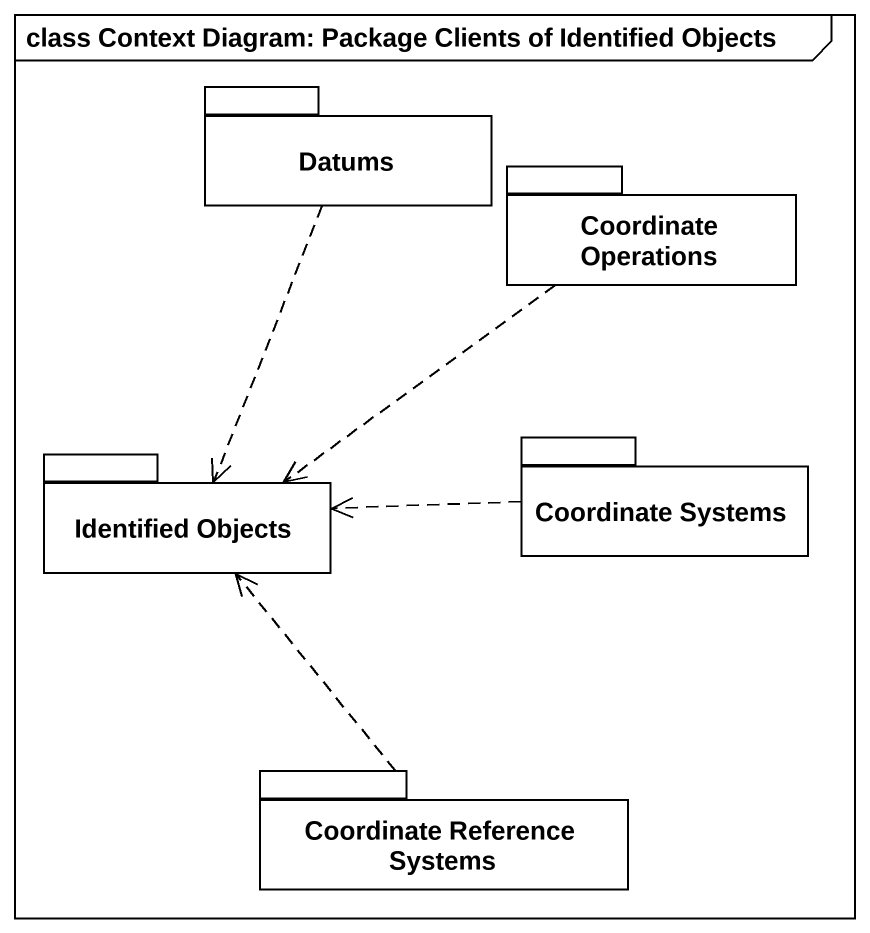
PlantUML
@startuml
mainframe class Context Diagram: Package Clients of Identified Objects
package Datums {
}
package "Coordinate Operations" as Coordinate_Operations {
}
package "Identified Objects" as Identified_Objects {
}
package "Coordinate Systems" as Coordinate_Systems {
}
package "Coordinate Reference Systems" as Coordinate_Reference_Systems {
}
Datums ..> Identified_Objects
Coordinate_Operations ..> Identified_Objects
Coordinate_Systems .left.> Identified_Objects
Coordinate_Reference_Systems .up.> Identified_Objects
@enduml
